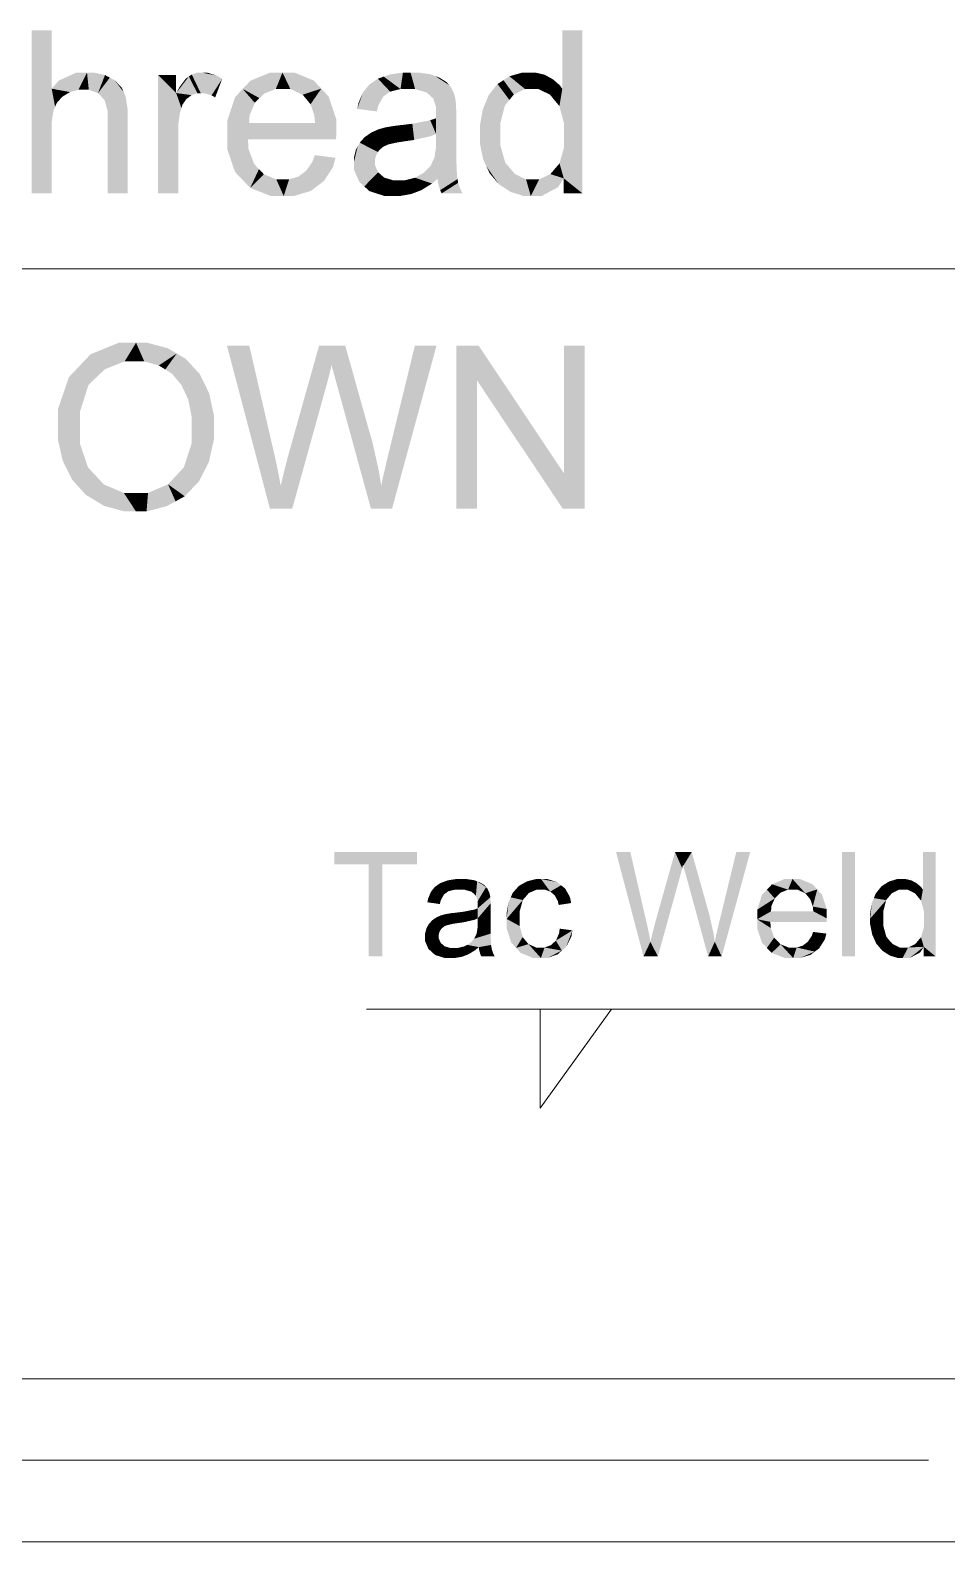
# Model space of a CAD drawing. Header units: millimetres. Extents: x 2 to 579, y 1 to 405.
# Drawn here: x 186.45 to 194.03, y 95.04 to 107.56 of the extents above; entities that cross this region are included whole.
import ezdxf

# ---------------------------------------------------------------- set-up
doc = ezdxf.new("R2010")
doc.units = ezdxf.units.MM
doc.linetypes.add('XKITLINE00', pattern=[0])
doc.layers.add('LinkedObject', color=7, linetype='Continuous', lineweight=0)

# ---------------------------------------------------------------- blocks, each defined once
blk = doc.blocks.new('*A4')
at = {"layer": 'LinkedObject'}
for points in [[(186.626, 107.557), (186.46, 106.207), (186.46, 107.557)], [(186.626, 107.073), (186.46, 106.207), (186.626, 107.557)], [(191.018, 107.557), (190.852, 107.072), (190.852, 107.557)], [(191.018, 107.557), (190.867, 106.782), (190.852, 107.072)], [(190.867, 106.782), (191.018, 107.557), (191.018, 106.207)], [(186.83, 107.207), (186.626, 107.073), (186.684, 107.14)], [(186.918, 107.207), (186.626, 107.073), (186.83, 107.207)], [(186.847, 107.064), (186.626, 107.073), (186.918, 107.207)], [(186.847, 107.064), (186.918, 107.207), (186.884, 107.064)], [(186.884, 107.064), (186.918, 107.207), (186.933, 107.064)], [(186.918, 107.207), (187.009, 107.036), (186.933, 107.064)], [(186.973, 107.207), (187.009, 107.036), (186.918, 107.207)], [(187.067, 107.186), (187.009, 107.036), (186.973, 107.207)], [(187.107, 107.165), (187.009, 107.036), (187.067, 107.186)], [(187.107, 107.165), (187.036, 107.008), (187.009, 107.036)], [(187.147, 107.143), (187.036, 107.008), (187.107, 107.165)], [(187.036, 107.008), (187.147, 107.143), (187.063, 106.979)], [(187.063, 106.979), (187.147, 107.143), (187.221, 107.046)], [(187.221, 107.046), (187.147, 107.143), (187.204, 107.084)], [(187.507, 107.186), (187.656, 107.037), (187.507, 106.207)], [(187.656, 107.037), (187.507, 107.186), (187.656, 107.186)], [(187.761, 107.174), (187.656, 107.037), (187.737, 107.158)], [(187.832, 107.036), (187.656, 107.037), (187.761, 107.174)], [(187.737, 107.158), (187.656, 107.037), (187.685, 107.089)], [(187.785, 107.191), (187.859, 107.036), (187.761, 107.174)], [(187.761, 107.174), (187.859, 107.036), (187.832, 107.036)], [(187.838, 107.207), (187.859, 107.036), (187.785, 107.191)], [(187.867, 107.207), (187.859, 107.036), (187.838, 107.207)], [(187.867, 107.207), (187.889, 107.036), (187.859, 107.036)], [(187.994, 107.181), (187.867, 107.207), (187.909, 107.207)], [(188.037, 107.154), (187.867, 107.207), (187.994, 107.181)], [(187.949, 107.018), (187.867, 107.207), (188.037, 107.154)], [(187.889, 107.036), (187.867, 107.207), (187.949, 107.018)], [(187.949, 107.018), (188.037, 107.154), (187.979, 107.001)], [(188.435, 107.207), (188.207, 107.071), (188.271, 107.139)], [(188.536, 107.207), (188.207, 107.071), (188.435, 107.207)], [(188.481, 107.071), (188.207, 107.071), (188.536, 107.207)], [(188.481, 107.071), (188.536, 107.207), (188.538, 107.071)], [(188.536, 107.207), (188.601, 107.071), (188.538, 107.071)], [(188.794, 107.141), (188.536, 107.207), (188.634, 107.207)], [(188.857, 107.074), (188.536, 107.207), (188.794, 107.141)], [(188.703, 107.023), (188.536, 107.207), (188.857, 107.074)], [(188.601, 107.071), (188.536, 107.207), (188.703, 107.023)], [(189.253, 107.106), (189.427, 107.049), (189.228, 107.074)], [(189.326, 107.156), (189.427, 107.049), (189.253, 107.106)], [(189.374, 107.173), (189.427, 107.049), (189.326, 107.156)], [(189.533, 107.207), (189.374, 107.173), (189.422, 107.19)], [(189.513, 107.07), (189.374, 107.173), (189.533, 107.207)], [(189.427, 107.049), (189.374, 107.173), (189.513, 107.07)], [(189.513, 107.07), (189.533, 107.207), (189.572, 107.07)], [(189.572, 107.07), (189.533, 107.207), (189.634, 107.07)], [(189.596, 107.207), (189.634, 107.07), (189.533, 107.207)], [(189.76, 107.193), (189.596, 107.207), (189.659, 107.207)], [(189.799, 107.178), (189.596, 107.207), (189.76, 107.193)], [(189.728, 107.042), (189.596, 107.207), (189.799, 107.178)], [(189.634, 107.07), (189.596, 107.207), (189.728, 107.042)], [(189.728, 107.042), (189.799, 107.178), (189.76, 107.014)], [(189.76, 107.014), (189.799, 107.178), (189.783, 106.993)], [(189.799, 107.178), (189.807, 106.922), (189.783, 106.993)], [(189.914, 107.104), (189.807, 106.922), (189.799, 107.178)], [(189.896, 107.126), (189.799, 107.178), (189.839, 107.163)], [(189.914, 107.104), (189.799, 107.178), (189.896, 107.126)], [(190.316, 107.112), (190.414, 106.98), (190.243, 107.021)], [(190.451, 107.025), (190.316, 107.112), (190.365, 107.144)], [(190.414, 106.98), (190.316, 107.112), (190.451, 107.025)], [(190.414, 107.176), (190.544, 107.07), (190.365, 107.144)], [(190.365, 107.144), (190.544, 107.07), (190.451, 107.025)], [(190.522, 107.207), (190.544, 107.07), (190.414, 107.176)], [(190.583, 107.207), (190.544, 107.07), (190.522, 107.207)], [(190.544, 107.07), (190.583, 107.207), (190.599, 107.07)], [(190.583, 107.207), (190.655, 107.07), (190.599, 107.07)], [(190.627, 107.207), (190.655, 107.07), (190.583, 107.207)], [(190.705, 107.189), (190.655, 107.07), (190.627, 107.207)], [(190.74, 107.17), (190.655, 107.07), (190.705, 107.189)], [(190.74, 107.17), (190.751, 107.023), (190.655, 107.07)], [(190.774, 107.151), (190.751, 107.023), (190.74, 107.17)], [(190.83, 107.103), (190.751, 107.023), (190.774, 107.151)], [(186.626, 106.8), (186.46, 106.207), (186.626, 107.073)], [(186.626, 106.8), (186.626, 107.073), (186.64, 106.89)], [(186.64, 106.89), (186.626, 107.073), (186.654, 106.923)], [(186.654, 106.923), (186.626, 107.073), (186.668, 106.955)], [(186.668, 106.955), (186.626, 107.073), (186.714, 107.007)], [(186.714, 107.007), (186.626, 107.073), (186.746, 107.026)], [(186.746, 107.026), (186.626, 107.073), (186.778, 107.045)], [(186.778, 107.045), (186.626, 107.073), (186.847, 107.064)], [(187.221, 107.046), (187.089, 106.889), (187.063, 106.979)], [(187.238, 107.008), (187.089, 106.889), (187.221, 107.046)], [(187.255, 106.899), (187.089, 106.889), (187.238, 107.008)], [(187.507, 106.207), (187.656, 107.037), (187.673, 106.207)], [(187.656, 107.037), (187.673, 106.719), (187.673, 106.207)], [(187.673, 106.719), (187.656, 107.037), (187.673, 106.772)], [(187.673, 106.772), (187.656, 107.037), (187.686, 106.868)], [(187.686, 106.868), (187.656, 107.037), (187.7, 106.913)], [(187.7, 106.913), (187.656, 107.037), (187.709, 106.942)], [(187.709, 106.942), (187.656, 107.037), (187.74, 106.987)], [(187.74, 106.987), (187.656, 107.037), (187.762, 107.003)], [(187.762, 107.003), (187.656, 107.037), (187.783, 107.02)], [(187.783, 107.02), (187.656, 107.037), (187.832, 107.036)], [(188.207, 107.071), (188.08, 106.812), (188.144, 107.003)], [(188.307, 106.956), (188.08, 106.812), (188.207, 107.071)], [(188.207, 107.071), (188.346, 106.995), (188.307, 106.956)], [(188.346, 106.995), (188.207, 107.071), (188.385, 107.033)], [(188.385, 107.033), (188.207, 107.071), (188.481, 107.071)], [(188.703, 107.023), (188.857, 107.074), (188.743, 106.975)], [(188.857, 107.074), (188.768, 106.944), (188.743, 106.975)], [(188.768, 106.944), (188.857, 107.074), (188.8, 106.852)], [(188.8, 106.852), (188.857, 107.074), (188.981, 106.819)], [(188.981, 106.819), (188.857, 107.074), (188.919, 107.007)], [(189.228, 107.074), (189.155, 106.906), (189.202, 107.042)], [(189.371, 107.009), (189.155, 106.906), (189.228, 107.074)], [(189.202, 107.042), (189.155, 106.906), (189.166, 106.958)], [(189.33, 106.937), (189.155, 106.906), (189.371, 107.009)], [(189.371, 107.009), (189.228, 107.074), (189.399, 107.029)], [(189.399, 107.029), (189.228, 107.074), (189.427, 107.049)], [(189.933, 107.081), (189.807, 106.922), (189.914, 107.104)], [(189.959, 107.025), (189.807, 106.922), (189.933, 107.081)], [(189.966, 106.991), (189.807, 106.922), (189.959, 107.025)], [(189.807, 106.922), (189.966, 106.991), (189.97, 106.97)], [(190.243, 107.021), (190.414, 106.98), (190.219, 106.961)], [(190.852, 107.072), (190.751, 107.023), (190.83, 107.103)], [(190.751, 107.023), (190.852, 107.072), (190.789, 106.976)], [(190.789, 106.976), (190.852, 107.072), (190.828, 106.929)], [(190.852, 107.072), (190.867, 106.782), (190.828, 106.929)], [(187.255, 106.827), (187.089, 106.889), (187.255, 106.899)], [(187.089, 106.889), (187.255, 106.827), (187.089, 106.827)], [(188.264, 106.854), (188.08, 106.812), (188.307, 106.956)], [(189.155, 106.906), (189.33, 106.937), (189.317, 106.885)], [(189.807, 106.867), (189.97, 106.97), (189.806, 106.845)], [(189.806, 106.845), (189.97, 106.97), (189.806, 106.828)], [(189.806, 106.828), (189.97, 106.97), (189.807, 106.698)], [(189.807, 106.922), (189.97, 106.97), (189.807, 106.871)], [(189.807, 106.871), (189.97, 106.97), (189.807, 106.867)], [(189.974, 106.893), (189.807, 106.698), (189.97, 106.97)], [(189.974, 106.838), (189.807, 106.698), (189.974, 106.893)], [(190.219, 106.961), (190.17, 106.696), (190.194, 106.902)], [(190.377, 106.934), (190.17, 106.696), (190.219, 106.961)], [(190.34, 106.792), (190.17, 106.696), (190.377, 106.934)], [(190.194, 106.902), (190.17, 106.696), (190.17, 106.769)], [(190.219, 106.961), (190.414, 106.98), (190.377, 106.934)], [(186.626, 106.742), (186.46, 106.207), (186.626, 106.8)], [(186.46, 106.207), (186.626, 106.742), (186.626, 106.207)], [(187.089, 106.207), (187.255, 106.827), (187.255, 106.207)], [(187.089, 106.827), (187.255, 106.827), (187.089, 106.207)], [(188.08, 106.812), (188.264, 106.854), (188.26, 106.79)], [(188.26, 106.79), (188.08, 106.688), (188.08, 106.812)], [(188.26, 106.79), (188.981, 106.698), (188.08, 106.688)], [(188.805, 106.79), (188.981, 106.698), (188.26, 106.79)], [(188.8, 106.852), (188.981, 106.819), (188.805, 106.79)], [(188.981, 106.698), (188.805, 106.79), (188.981, 106.819)], [(189.331, 106.737), (189.371, 106.593), (189.271, 106.71)], [(189.364, 106.746), (189.371, 106.593), (189.331, 106.737)], [(189.388, 106.753), (189.413, 106.612), (189.364, 106.746)], [(189.371, 106.593), (189.364, 106.746), (189.392, 106.603)], [(189.392, 106.603), (189.364, 106.746), (189.413, 106.612)], [(189.462, 106.765), (189.485, 106.628), (189.388, 106.753)], [(189.388, 106.753), (189.485, 106.628), (189.413, 106.612)], [(189.511, 106.771), (189.536, 106.636), (189.462, 106.765)], [(189.462, 106.765), (189.536, 106.636), (189.485, 106.628)], [(189.611, 106.783), (189.626, 106.649), (189.511, 106.771)], [(189.511, 106.771), (189.626, 106.649), (189.536, 106.636)], [(189.759, 106.812), (189.807, 106.698), (189.611, 106.783)], [(189.611, 106.783), (189.807, 106.698), (189.626, 106.649)], [(189.806, 106.828), (189.807, 106.698), (189.759, 106.812)], [(189.974, 106.838), (189.806, 106.638), (189.807, 106.698)], [(189.974, 106.617), (189.806, 106.638), (189.974, 106.838)], [(190.17, 106.696), (190.34, 106.792), (190.34, 106.695)], [(190.867, 106.782), (191.018, 106.207), (190.867, 106.682)], [(188.981, 106.691), (188.08, 106.688), (188.981, 106.698)], [(188.98, 106.669), (188.08, 106.688), (188.981, 106.691)], [(188.08, 106.688), (188.206, 106.318), (188.08, 106.569)], [(188.255, 106.573), (188.206, 106.318), (188.08, 106.688)], [(188.255, 106.573), (188.08, 106.688), (188.25, 106.654)], [(188.98, 106.654), (188.08, 106.688), (188.98, 106.669)], [(188.25, 106.654), (188.08, 106.688), (188.98, 106.654)], [(189.175, 106.626), (189.326, 106.549), (189.159, 106.597)], [(189.218, 106.674), (189.326, 106.549), (189.175, 106.626)], [(189.338, 106.566), (189.218, 106.674), (189.245, 106.692)], [(189.326, 106.549), (189.218, 106.674), (189.338, 106.566)], [(189.271, 106.71), (189.371, 106.593), (189.245, 106.692)], [(189.245, 106.692), (189.371, 106.593), (189.338, 106.566)], [(189.626, 106.649), (189.807, 106.698), (189.762, 106.68)], [(189.793, 106.5), (189.974, 106.617), (189.974, 106.502)], [(189.806, 106.583), (189.974, 106.617), (189.793, 106.5)], [(189.974, 106.617), (189.806, 106.583), (189.806, 106.638)], [(190.17, 106.696), (190.34, 106.601), (190.17, 106.62)], [(190.34, 106.601), (190.17, 106.696), (190.34, 106.695)], [(190.17, 106.62), (190.34, 106.601), (190.197, 106.488)], [(190.867, 106.682), (191.018, 106.207), (190.867, 106.59)], [(188.08, 106.569), (188.206, 106.318), (188.143, 106.384)], [(188.301, 106.45), (188.206, 106.318), (188.255, 106.573)], [(188.733, 106.394), (188.975, 106.501), (188.88, 106.31)], [(188.785, 106.47), (188.975, 106.501), (188.733, 106.394)], [(188.975, 106.501), (188.785, 106.47), (188.803, 106.523)], [(188.88, 106.31), (188.975, 106.501), (188.955, 106.426)], [(189.159, 106.597), (189.127, 106.465), (189.143, 106.567)], [(189.315, 106.531), (189.127, 106.465), (189.159, 106.597)], [(189.143, 106.567), (189.127, 106.465), (189.127, 106.501)], [(189.303, 106.492), (189.127, 106.465), (189.315, 106.531)], [(189.127, 106.465), (189.303, 106.492), (189.303, 106.47)], [(189.159, 106.597), (189.326, 106.549), (189.315, 106.531)], [(189.707, 106.378), (189.974, 106.502), (189.98, 106.355)], [(189.762, 106.435), (189.974, 106.502), (189.707, 106.378)], [(189.779, 106.472), (189.974, 106.502), (189.762, 106.435)], [(189.974, 106.502), (189.779, 106.472), (189.793, 106.5)], [(190.197, 106.488), (190.34, 106.601), (190.224, 106.43)], [(190.224, 106.43), (190.34, 106.601), (190.38, 106.461)], [(190.867, 106.59), (191.018, 106.207), (190.829, 106.455)], [(188.206, 106.318), (188.301, 106.45), (188.269, 106.252)], [(188.341, 106.407), (188.269, 106.252), (188.301, 106.45)], [(188.382, 106.365), (188.269, 106.252), (188.341, 106.407)], [(188.382, 106.365), (188.546, 106.185), (188.269, 106.252)], [(188.485, 106.322), (188.546, 106.185), (188.382, 106.365)], [(188.701, 106.37), (188.88, 106.31), (188.669, 106.346)], [(188.733, 106.394), (188.88, 106.31), (188.701, 106.37)], [(189.303, 106.437), (189.127, 106.465), (189.303, 106.47)], [(189.127, 106.465), (189.303, 106.437), (189.127, 106.404)], [(189.127, 106.404), (189.303, 106.437), (189.17, 106.304)], [(189.17, 106.304), (189.303, 106.437), (189.213, 106.264)], [(189.213, 106.264), (189.303, 106.437), (189.328, 106.381)], [(189.328, 106.381), (189.256, 106.225), (189.213, 106.264)], [(189.353, 106.359), (189.256, 106.225), (189.328, 106.381)], [(189.378, 106.337), (189.256, 106.225), (189.353, 106.359)], [(189.82, 106.327), (189.633, 106.336), (189.67, 106.357)], [(189.707, 106.378), (189.98, 106.355), (189.67, 106.357)], [(189.98, 106.355), (189.82, 106.327), (189.67, 106.357)], [(189.82, 106.327), (189.98, 106.355), (189.824, 106.293)], [(189.824, 106.293), (189.98, 106.355), (189.985, 106.325)], [(190.38, 106.461), (190.327, 106.282), (190.224, 106.43)], [(190.224, 106.43), (190.327, 106.282), (190.251, 106.372)], [(190.419, 106.415), (190.327, 106.282), (190.38, 106.461)], [(190.327, 106.282), (190.419, 106.415), (190.376, 106.25)], [(190.376, 106.25), (190.419, 106.415), (190.459, 106.368)], [(190.459, 106.368), (190.591, 106.185), (190.376, 106.25)], [(190.552, 106.322), (190.591, 106.185), (190.459, 106.368)], [(190.753, 106.366), (190.864, 106.331), (190.66, 106.322)], [(190.864, 106.331), (190.753, 106.366), (190.791, 106.411)], [(190.829, 106.455), (190.864, 106.331), (190.791, 106.411)], [(190.829, 106.455), (191.018, 106.207), (190.864, 106.331)], [(188.269, 106.252), (188.546, 106.185), (188.439, 106.185)], [(188.546, 106.322), (188.546, 106.185), (188.485, 106.322)], [(188.591, 106.322), (188.825, 106.268), (188.546, 106.185)], [(188.591, 106.322), (188.546, 106.185), (188.546, 106.322)], [(188.546, 106.185), (188.825, 106.268), (188.631, 106.185)], [(188.669, 106.346), (188.825, 106.268), (188.591, 106.322)], [(188.631, 106.185), (188.825, 106.268), (188.771, 106.227)], [(188.825, 106.268), (188.669, 106.346), (188.88, 106.31)], [(189.256, 106.225), (189.378, 106.337), (189.38, 106.185)], [(189.46, 106.185), (189.378, 106.337), (189.452, 106.315)], [(189.38, 106.185), (189.378, 106.337), (189.46, 106.185)], [(189.452, 106.315), (189.509, 106.185), (189.46, 106.185)], [(189.5, 106.315), (189.509, 106.185), (189.452, 106.315)], [(189.548, 106.315), (189.509, 106.185), (189.5, 106.315)], [(189.509, 106.185), (189.548, 106.315), (189.6, 106.201)], [(189.643, 106.217), (189.548, 106.315), (189.633, 106.336)], [(189.6, 106.201), (189.548, 106.315), (189.643, 106.217)], [(189.774, 106.288), (189.633, 106.336), (189.82, 106.327)], [(189.685, 106.233), (189.633, 106.336), (189.774, 106.288)], [(189.643, 106.217), (189.633, 106.336), (189.685, 106.233)], [(189.985, 106.325), (189.841, 106.233), (189.824, 106.293)], [(189.99, 106.294), (189.841, 106.233), (189.985, 106.325)], [(189.99, 106.294), (189.854, 106.207), (189.841, 106.233)], [(190.011, 106.235), (189.854, 106.207), (189.99, 106.294)], [(189.854, 106.207), (190.011, 106.235), (190.027, 106.207)], [(190.376, 106.25), (190.591, 106.185), (190.425, 106.218)], [(190.591, 106.185), (190.552, 106.322), (190.606, 106.322)], [(190.591, 106.185), (190.864, 106.331), (190.681, 106.185)], [(190.66, 106.322), (190.864, 106.331), (190.591, 106.185)], [(190.66, 106.322), (190.591, 106.185), (190.606, 106.322)], [(190.681, 106.185), (190.864, 106.331), (190.817, 106.258)], [(190.864, 106.331), (191.018, 106.207), (190.864, 106.207)], [(190.425, 106.218), (190.591, 106.185), (190.532, 106.185)], [(187.181, 104.97), (186.858, 104.78), (186.948, 104.875)], [(187.324, 104.97), (186.858, 104.78), (187.181, 104.97)], [(187.23, 104.816), (186.858, 104.78), (187.324, 104.97)], [(187.23, 104.816), (187.324, 104.97), (187.325, 104.816)], [(187.324, 104.97), (187.392, 104.816), (187.325, 104.816)], [(187.586, 104.925), (187.324, 104.97), (187.417, 104.97)], [(187.661, 104.881), (187.324, 104.97), (187.586, 104.925)], [(187.512, 104.782), (187.324, 104.97), (187.661, 104.881)], [(187.392, 104.816), (187.324, 104.97), (187.512, 104.782)], [(187.512, 104.782), (187.661, 104.881), (187.566, 104.749)], [(187.661, 104.881), (187.62, 104.715), (187.566, 104.749)], [(187.62, 104.715), (187.661, 104.881), (187.701, 104.619)], [(187.85, 104.712), (187.661, 104.881), (187.736, 104.836)], [(187.89, 104.632), (187.661, 104.881), (187.85, 104.712)], [(187.701, 104.619), (187.661, 104.881), (187.89, 104.632)], [(188.261, 104.947), (188.432, 103.597), (188.076, 104.947)], [(188.465, 104.062), (188.432, 103.597), (188.261, 104.947)], [(188.839, 104.947), (188.902, 104.625), (188.583, 104.035)], [(188.902, 104.625), (188.839, 104.947), (188.911, 104.658)], [(188.911, 104.658), (188.839, 104.947), (188.931, 104.737)], [(188.931, 104.737), (188.839, 104.947), (188.942, 104.784)], [(189.055, 104.947), (188.942, 104.784), (188.839, 104.947)], [(188.942, 104.784), (189.055, 104.947), (188.946, 104.769)], [(188.946, 104.769), (189.055, 104.947), (188.968, 104.69)], [(188.968, 104.69), (189.055, 104.947), (188.986, 104.625)], [(188.986, 104.625), (189.055, 104.947), (189.247, 104.263)], [(189.811, 104.947), (189.42, 104.079), (189.632, 104.947)], [(189.443, 103.597), (189.42, 104.079), (189.811, 104.947)], [(189.976, 104.947), (190.147, 104.657), (189.976, 103.597)], [(190.147, 104.657), (189.976, 104.947), (190.159, 104.947)], [(190.147, 104.657), (190.159, 104.947), (190.855, 103.597)], [(190.855, 103.597), (190.159, 104.947), (190.867, 103.887)], [(191.038, 104.947), (190.867, 103.887), (190.867, 104.947)], [(191.038, 103.597), (190.867, 103.887), (191.038, 104.947)], [(186.858, 104.78), (186.678, 104.254), (186.768, 104.685)], [(186.93, 104.621), (186.678, 104.254), (186.858, 104.78)], [(187.067, 104.751), (186.858, 104.78), (187.23, 104.816)], [(186.858, 104.78), (187.067, 104.751), (186.998, 104.686)], [(186.93, 104.621), (186.858, 104.78), (186.998, 104.686)], [(186.768, 104.685), (186.678, 104.254), (186.678, 104.422)], [(186.861, 104.403), (186.678, 104.254), (186.93, 104.621)], [(187.701, 104.619), (187.89, 104.632), (187.729, 104.558)], [(187.89, 104.632), (187.757, 104.497), (187.729, 104.558)], [(187.757, 104.497), (187.89, 104.632), (187.785, 104.353)], [(187.785, 104.353), (187.89, 104.632), (187.968, 104.371)], [(187.968, 104.371), (187.89, 104.632), (187.929, 104.552)], [(188.583, 104.035), (188.902, 104.625), (188.617, 103.597)], [(189.247, 104.263), (189.268, 103.597), (188.986, 104.625)], [(189.976, 103.597), (190.147, 104.657), (190.147, 103.597)], [(186.678, 104.254), (186.861, 104.403), (186.861, 104.251)], [(187.785, 104.27), (187.968, 104.371), (187.968, 104.27)], [(187.785, 104.353), (187.968, 104.371), (187.785, 104.27)], [(186.678, 104.254), (186.861, 104.129), (186.678, 104.165)], [(186.861, 104.129), (186.678, 104.254), (186.861, 104.251)], [(187.72, 103.939), (187.968, 104.27), (187.886, 103.903)], [(187.785, 104.14), (187.968, 104.27), (187.72, 103.939)], [(187.968, 104.27), (187.785, 104.14), (187.785, 104.27)], [(187.886, 103.903), (187.968, 104.27), (187.927, 103.984)], [(187.927, 103.984), (187.968, 104.27), (187.968, 104.167)], [(189.283, 104.136), (189.268, 103.597), (189.247, 104.263)], [(186.678, 104.165), (186.861, 104.129), (186.716, 103.997)], [(186.716, 103.997), (186.861, 104.129), (186.755, 103.917)], [(186.755, 103.917), (186.861, 104.129), (186.927, 103.937)], [(189.336, 103.897), (189.268, 103.597), (189.283, 104.136)], [(188.481, 103.992), (188.432, 103.597), (188.465, 104.062)], [(188.509, 103.854), (188.432, 103.597), (188.481, 103.992)], [(188.578, 104.019), (188.617, 103.597), (188.547, 103.894)], [(188.583, 104.035), (188.617, 103.597), (188.578, 104.019)], [(189.4, 103.996), (189.443, 103.597), (189.366, 103.85)], [(189.42, 104.079), (189.443, 103.597), (189.4, 103.996)], [(186.927, 103.937), (186.907, 103.712), (186.755, 103.917)], [(186.755, 103.917), (186.907, 103.712), (186.794, 103.838)], [(186.993, 103.867), (186.907, 103.712), (186.927, 103.937)], [(186.907, 103.712), (186.993, 103.867), (186.983, 103.666)], [(186.983, 103.666), (186.993, 103.867), (187.058, 103.797)], [(187.654, 103.868), (187.727, 103.699), (187.589, 103.798)], [(187.886, 103.903), (187.654, 103.868), (187.72, 103.939)], [(187.844, 103.822), (187.654, 103.868), (187.886, 103.903)], [(187.727, 103.699), (187.654, 103.868), (187.844, 103.822)], [(188.521, 103.786), (188.432, 103.597), (188.509, 103.854)], [(188.547, 103.894), (188.617, 103.597), (188.521, 103.786)], [(189.353, 103.786), (189.268, 103.597), (189.336, 103.897)], [(190.867, 103.887), (191.038, 103.597), (190.855, 103.597)], [(187.058, 103.797), (187.323, 103.574), (186.983, 103.666)], [(187.223, 103.727), (187.323, 103.574), (187.058, 103.797)], [(187.651, 103.657), (187.423, 103.727), (187.589, 103.798)], [(187.589, 103.798), (187.727, 103.699), (187.651, 103.657)], [(188.521, 103.786), (188.617, 103.597), (188.432, 103.597)], [(189.353, 103.786), (189.443, 103.597), (189.268, 103.597)], [(189.366, 103.85), (189.443, 103.597), (189.353, 103.786)], [(186.983, 103.666), (187.323, 103.574), (187.058, 103.62)], [(187.058, 103.62), (187.323, 103.574), (187.228, 103.574)], [(187.323, 103.574), (187.223, 103.727), (187.322, 103.727)], [(187.423, 103.727), (187.323, 103.574), (187.322, 103.727)], [(187.323, 103.574), (187.423, 103.727), (187.411, 103.574)], [(187.411, 103.574), (187.423, 103.727), (187.575, 103.616)], [(187.575, 103.616), (187.423, 103.727), (187.651, 103.657)], [(188.965, 100.754), (189.249, 100.652), (188.965, 100.652)], [(189.363, 100.652), (189.249, 100.652), (188.965, 100.754)], [(189.363, 100.652), (188.965, 100.754), (189.649, 100.754)], [(189.363, 100.652), (189.649, 100.754), (189.649, 100.652)], [(191.415, 100.754), (191.524, 99.89), (191.297, 100.754)], [(191.545, 100.188), (191.524, 99.89), (191.415, 100.754)], [(191.785, 100.754), (191.825, 100.548), (191.621, 100.171)], [(191.825, 100.548), (191.785, 100.754), (191.831, 100.569)], [(191.831, 100.569), (191.785, 100.754), (191.844, 100.62)], [(191.844, 100.62), (191.785, 100.754), (191.851, 100.65)], [(191.923, 100.754), (191.851, 100.65), (191.785, 100.754)], [(191.851, 100.65), (191.923, 100.754), (191.853, 100.64)], [(191.853, 100.64), (191.923, 100.754), (191.867, 100.59)], [(191.867, 100.59), (191.923, 100.754), (191.879, 100.549)], [(191.879, 100.549), (191.923, 100.754), (192.046, 100.317)], [(192.407, 100.754), (192.157, 100.199), (192.292, 100.754)], [(192.171, 99.89), (192.157, 100.199), (192.407, 100.754)], [(193.274, 100.754), (193.168, 99.89), (193.168, 100.754)], [(193.274, 99.89), (193.168, 99.89), (193.274, 100.754)], [(193.942, 100.754), (193.836, 100.444), (193.836, 100.754)], [(193.942, 100.754), (193.846, 100.258), (193.836, 100.444)], [(193.846, 100.258), (193.942, 100.754), (193.942, 99.89)], [(189.249, 99.89), (189.363, 100.652), (189.363, 99.89)], [(189.249, 100.652), (189.363, 100.652), (189.249, 99.89)], [(189.844, 100.498), (189.909, 100.43), (189.797, 100.466)], [(189.875, 100.509), (189.909, 100.43), (189.844, 100.498)], [(189.976, 100.531), (189.875, 100.509), (189.905, 100.52)], [(189.964, 100.443), (189.875, 100.509), (189.976, 100.531)], [(189.909, 100.43), (189.875, 100.509), (189.964, 100.443)], [(189.964, 100.443), (189.976, 100.531), (190.001, 100.443)], [(190.001, 100.443), (189.976, 100.531), (190.041, 100.443)], [(190.017, 100.531), (190.041, 100.443), (189.976, 100.531)], [(190.122, 100.521), (190.017, 100.531), (190.057, 100.531)], [(190.147, 100.512), (190.017, 100.531), (190.122, 100.521)], [(190.102, 100.425), (190.017, 100.531), (190.147, 100.512)], [(190.041, 100.443), (190.017, 100.531), (190.102, 100.425)], [(190.102, 100.425), (190.147, 100.512), (190.122, 100.407)], [(190.122, 100.407), (190.147, 100.512), (190.137, 100.393)], [(190.147, 100.512), (190.152, 100.348), (190.137, 100.393)], [(190.221, 100.464), (190.152, 100.348), (190.147, 100.512)], [(190.209, 100.479), (190.147, 100.512), (190.172, 100.502)], [(190.221, 100.464), (190.147, 100.512), (190.209, 100.479)], [(190.575, 100.415), (190.493, 100.474), (190.527, 100.493)], [(190.561, 100.512), (190.64, 100.443), (190.527, 100.493)], [(190.527, 100.493), (190.64, 100.443), (190.575, 100.415)], [(190.636, 100.531), (190.64, 100.443), (190.561, 100.512)], [(190.676, 100.531), (190.64, 100.443), (190.636, 100.531)], [(190.64, 100.443), (190.676, 100.531), (190.68, 100.443)], [(190.676, 100.531), (190.707, 100.443), (190.68, 100.443)], [(190.81, 100.505), (190.676, 100.531), (190.727, 100.531)], [(190.842, 100.479), (190.676, 100.531), (190.81, 100.505)], [(190.752, 100.427), (190.676, 100.531), (190.842, 100.479)], [(190.707, 100.443), (190.676, 100.531), (190.752, 100.427)], [(190.752, 100.427), (190.842, 100.479), (190.77, 100.412)], [(190.842, 100.479), (190.789, 100.396), (190.77, 100.412)], [(190.789, 100.396), (190.842, 100.479), (190.815, 100.348)], [(190.815, 100.348), (190.842, 100.479), (190.925, 100.332)], [(190.916, 100.38), (190.842, 100.479), (190.875, 100.453)], [(190.925, 100.332), (190.842, 100.479), (190.916, 100.38)], [(191.621, 100.171), (191.825, 100.548), (191.643, 99.89)], [(192.046, 100.317), (192.059, 99.89), (191.879, 100.549)], [(192.587, 100.487), (192.66, 100.419), (192.546, 100.443)], [(192.757, 100.531), (192.587, 100.487), (192.692, 100.531)], [(192.721, 100.443), (192.587, 100.487), (192.757, 100.531)], [(192.66, 100.419), (192.587, 100.487), (192.721, 100.443)], [(192.721, 100.443), (192.757, 100.531), (192.758, 100.443)], [(192.757, 100.531), (192.798, 100.443), (192.758, 100.443)], [(192.922, 100.488), (192.757, 100.531), (192.819, 100.531)], [(192.962, 100.445), (192.757, 100.531), (192.922, 100.488)], [(192.863, 100.413), (192.757, 100.531), (192.962, 100.445)], [(192.798, 100.443), (192.757, 100.531), (192.863, 100.413)], [(193.58, 100.414), (193.493, 100.47), (193.524, 100.49)], [(193.556, 100.51), (193.639, 100.443), (193.524, 100.49)], [(193.524, 100.49), (193.639, 100.443), (193.58, 100.414)], [(193.625, 100.531), (193.639, 100.443), (193.556, 100.51)], [(193.664, 100.531), (193.639, 100.443), (193.625, 100.531)], [(193.639, 100.443), (193.664, 100.531), (193.674, 100.443)], [(193.664, 100.531), (193.71, 100.443), (193.674, 100.443)], [(193.692, 100.531), (193.71, 100.443), (193.664, 100.531)], [(193.742, 100.519), (193.71, 100.443), (193.692, 100.531)], [(193.764, 100.507), (193.71, 100.443), (193.742, 100.519)], [(193.764, 100.507), (193.771, 100.413), (193.71, 100.443)], [(193.786, 100.495), (193.771, 100.413), (193.764, 100.507)], [(193.822, 100.464), (193.771, 100.413), (193.786, 100.495)], [(189.781, 100.446), (189.735, 100.338), (189.765, 100.425)], [(189.873, 100.403), (189.735, 100.338), (189.781, 100.446)], [(189.765, 100.425), (189.735, 100.338), (189.742, 100.371)], [(189.847, 100.357), (189.735, 100.338), (189.873, 100.403)], [(189.735, 100.338), (189.847, 100.357), (189.838, 100.324)], [(189.797, 100.466), (189.909, 100.43), (189.781, 100.446)], [(189.873, 100.403), (189.781, 100.446), (189.891, 100.416)], [(189.891, 100.416), (189.781, 100.446), (189.909, 100.43)], [(190.152, 100.299), (190.256, 100.379), (190.151, 100.288)], [(190.151, 100.288), (190.256, 100.379), (190.152, 100.205)], [(190.233, 100.45), (190.152, 100.348), (190.221, 100.464)], [(190.249, 100.414), (190.152, 100.348), (190.233, 100.45)], [(190.254, 100.392), (190.152, 100.348), (190.249, 100.414)], [(190.152, 100.348), (190.254, 100.392), (190.256, 100.379)], [(190.152, 100.348), (190.256, 100.379), (190.152, 100.316)], [(190.152, 100.316), (190.256, 100.379), (190.152, 100.313)], [(190.152, 100.313), (190.256, 100.379), (190.152, 100.299)], [(190.259, 100.33), (190.152, 100.205), (190.256, 100.379)], [(190.425, 100.379), (190.391, 100.201), (190.408, 100.341)], [(190.525, 100.357), (190.391, 100.201), (190.425, 100.379)], [(190.5, 100.266), (190.391, 100.201), (190.525, 100.357)], [(190.442, 100.417), (190.55, 100.386), (190.425, 100.379)], [(190.425, 100.379), (190.55, 100.386), (190.525, 100.357)], [(190.493, 100.474), (190.55, 100.386), (190.442, 100.417)], [(190.55, 100.386), (190.493, 100.474), (190.575, 100.415)], [(192.546, 100.443), (192.465, 100.277), (192.505, 100.4)], [(192.61, 100.37), (192.465, 100.277), (192.546, 100.443)], [(192.582, 100.305), (192.465, 100.277), (192.61, 100.37)], [(192.546, 100.443), (192.66, 100.419), (192.61, 100.37)], [(192.863, 100.413), (192.962, 100.445), (192.889, 100.382)], [(192.962, 100.445), (192.905, 100.362), (192.889, 100.382)], [(192.905, 100.362), (192.962, 100.445), (192.925, 100.303)], [(192.925, 100.303), (192.962, 100.445), (193.041, 100.282)], [(193.041, 100.282), (192.962, 100.445), (193.001, 100.402)], [(193.431, 100.373), (193.4, 100.203), (193.415, 100.335)], [(193.532, 100.356), (193.4, 100.203), (193.431, 100.373)], [(193.509, 100.265), (193.4, 100.203), (193.532, 100.356)], [(193.446, 100.411), (193.556, 100.385), (193.431, 100.373)], [(193.431, 100.373), (193.556, 100.385), (193.532, 100.356)], [(193.493, 100.47), (193.556, 100.385), (193.446, 100.411)], [(193.556, 100.385), (193.493, 100.47), (193.58, 100.414)], [(193.836, 100.444), (193.771, 100.413), (193.822, 100.464)], [(193.771, 100.413), (193.836, 100.444), (193.796, 100.382)], [(193.796, 100.382), (193.836, 100.444), (193.821, 100.352)], [(193.836, 100.444), (193.846, 100.258), (193.821, 100.352)], [(189.847, 100.23), (189.873, 100.138), (189.809, 100.212)], [(189.868, 100.235), (189.873, 100.138), (189.847, 100.23)], [(189.884, 100.24), (189.9, 100.149), (189.868, 100.235)], [(189.873, 100.138), (189.868, 100.235), (189.886, 100.144)], [(189.886, 100.144), (189.868, 100.235), (189.9, 100.149)], [(189.931, 100.248), (189.946, 100.16), (189.884, 100.24)], [(189.884, 100.24), (189.946, 100.16), (189.9, 100.149)], [(189.962, 100.251), (189.979, 100.165), (189.931, 100.248)], [(189.931, 100.248), (189.979, 100.165), (189.946, 100.16)], [(190.027, 100.259), (190.036, 100.173), (189.962, 100.251)], [(189.962, 100.251), (190.036, 100.173), (189.979, 100.165)], [(190.121, 100.277), (190.152, 100.205), (190.027, 100.259)], [(190.027, 100.259), (190.152, 100.205), (190.036, 100.173)], [(190.151, 100.288), (190.152, 100.205), (190.121, 100.277)], [(190.259, 100.294), (190.151, 100.166), (190.152, 100.205)], [(190.259, 100.153), (190.151, 100.166), (190.259, 100.294)], [(190.259, 100.294), (190.152, 100.205), (190.259, 100.33)], [(190.408, 100.341), (190.391, 100.201), (190.391, 100.252)], [(190.391, 100.201), (190.5, 100.266), (190.5, 100.204)], [(190.815, 100.348), (190.925, 100.332), (190.822, 100.316)], [(192.069, 100.235), (192.059, 99.89), (192.046, 100.317)], [(192.103, 100.083), (192.059, 99.89), (192.069, 100.235)], [(192.465, 100.277), (192.582, 100.305), (192.58, 100.264)], [(192.58, 100.264), (192.465, 100.198), (192.465, 100.277)], [(192.58, 100.264), (193.041, 100.205), (192.465, 100.198)], [(192.929, 100.264), (193.041, 100.205), (192.58, 100.264)], [(192.925, 100.303), (193.041, 100.282), (192.929, 100.264)], [(193.041, 100.205), (192.929, 100.264), (193.041, 100.282)], [(193.415, 100.335), (193.4, 100.203), (193.4, 100.25)], [(193.4, 100.203), (193.509, 100.265), (193.509, 100.203)], [(193.846, 100.258), (193.942, 99.89), (193.846, 100.194)], [(189.737, 100.14), (189.716, 100.056), (189.727, 100.121)], [(189.837, 100.098), (189.716, 100.056), (189.737, 100.14)], [(189.727, 100.121), (189.716, 100.056), (189.716, 100.079)], [(189.748, 100.159), (189.844, 100.109), (189.737, 100.14)], [(189.737, 100.14), (189.844, 100.109), (189.837, 100.098)], [(189.775, 100.189), (189.844, 100.109), (189.748, 100.159)], [(189.852, 100.12), (189.775, 100.189), (189.792, 100.201)], [(189.844, 100.109), (189.775, 100.189), (189.852, 100.12)], [(189.809, 100.212), (189.873, 100.138), (189.792, 100.201)], [(189.792, 100.201), (189.873, 100.138), (189.852, 100.12)], [(190.036, 100.173), (190.152, 100.205), (190.123, 100.193)], [(190.143, 100.078), (190.259, 100.153), (190.259, 100.079)], [(190.151, 100.131), (190.259, 100.153), (190.143, 100.078)], [(190.259, 100.153), (190.151, 100.131), (190.151, 100.166)], [(190.5, 100.141), (190.391, 100.201), (190.5, 100.204)], [(190.391, 100.201), (190.469, 99.961), (190.391, 100.123)], [(190.5, 100.141), (190.469, 99.961), (190.391, 100.201)], [(190.391, 100.123), (190.469, 99.961), (190.43, 100.003)], [(190.524, 100.05), (190.469, 99.961), (190.5, 100.141)], [(190.799, 100.021), (190.936, 100.106), (190.848, 99.938)], [(190.825, 100.08), (190.936, 100.106), (190.799, 100.021)], [(190.936, 100.106), (190.825, 100.08), (190.831, 100.12)], [(190.848, 99.938), (190.936, 100.106), (190.883, 99.968)], [(190.883, 99.968), (190.936, 100.106), (190.927, 100.053)], [(191.556, 100.143), (191.524, 99.89), (191.545, 100.188)], [(191.574, 100.055), (191.524, 99.89), (191.556, 100.143)], [(191.618, 100.16), (191.643, 99.89), (191.598, 100.08)], [(191.621, 100.171), (191.643, 99.89), (191.618, 100.16)], [(192.144, 100.146), (192.171, 99.89), (192.122, 100.052)], [(192.157, 100.199), (192.171, 99.89), (192.144, 100.146)], [(193.041, 100.2), (192.465, 100.198), (193.041, 100.205)], [(193.041, 100.186), (192.465, 100.198), (193.041, 100.2)], [(192.465, 100.198), (192.545, 99.961), (192.465, 100.122)], [(192.577, 100.125), (192.545, 99.961), (192.465, 100.198)], [(192.577, 100.125), (192.465, 100.198), (192.574, 100.176)], [(193.041, 100.176), (192.465, 100.198), (193.041, 100.186)], [(192.574, 100.176), (192.465, 100.198), (193.041, 100.176)], [(192.465, 100.122), (192.545, 99.961), (192.505, 100.003)], [(192.606, 100.046), (192.545, 99.961), (192.577, 100.125)], [(193.4, 100.203), (193.509, 100.143), (193.4, 100.155)], [(193.509, 100.143), (193.4, 100.203), (193.509, 100.203)], [(193.4, 100.155), (193.509, 100.143), (193.417, 100.07)], [(193.417, 100.07), (193.509, 100.143), (193.434, 100.033)], [(193.434, 100.033), (193.509, 100.143), (193.534, 100.053)], [(193.846, 100.136), (193.942, 99.89), (193.821, 100.049)], [(193.846, 100.194), (193.942, 99.89), (193.846, 100.136)], [(189.83, 100.073), (189.716, 100.056), (189.837, 100.098)], [(189.716, 100.056), (189.83, 100.073), (189.83, 100.059)], [(189.83, 100.037), (189.716, 100.056), (189.83, 100.059)], [(189.716, 100.056), (189.83, 100.037), (189.716, 100.017)], [(189.716, 100.017), (189.83, 100.037), (189.744, 99.952)], [(189.744, 99.952), (189.83, 100.037), (189.772, 99.927)], [(189.772, 99.927), (189.83, 100.037), (189.846, 100.002)], [(189.846, 100.002), (189.799, 99.902), (189.772, 99.927)], [(189.862, 99.988), (189.799, 99.902), (189.846, 100.002)], [(189.878, 99.974), (189.799, 99.902), (189.862, 99.988)], [(190.161, 99.967), (190.04, 99.973), (190.064, 99.986)], [(190.088, 100), (190.262, 99.985), (190.064, 99.986)], [(190.262, 99.985), (190.161, 99.967), (190.064, 99.986)], [(190.088, 100), (190.259, 100.079), (190.262, 99.985)], [(190.123, 100.037), (190.259, 100.079), (190.088, 100)], [(190.134, 100.06), (190.259, 100.079), (190.123, 100.037)], [(190.259, 100.079), (190.134, 100.06), (190.143, 100.078)], [(190.161, 99.967), (190.262, 99.985), (190.163, 99.945)], [(190.163, 99.945), (190.262, 99.985), (190.266, 99.966)], [(190.469, 99.961), (190.524, 100.05), (190.548, 100.021)], [(190.572, 99.992), (190.469, 99.961), (190.548, 100.021)], [(190.572, 99.992), (190.675, 99.877), (190.469, 99.961)], [(190.635, 99.964), (190.675, 99.877), (190.572, 99.992)], [(190.757, 99.983), (190.848, 99.938), (190.705, 99.964)], [(190.848, 99.938), (190.757, 99.983), (190.778, 100.002)], [(190.799, 100.021), (190.848, 99.938), (190.778, 100.002)], [(191.581, 100.011), (191.524, 99.89), (191.574, 100.055)], [(191.581, 100.011), (191.643, 99.89), (191.524, 99.89)], [(191.598, 100.08), (191.643, 99.89), (191.581, 100.011)], [(192.114, 100.011), (192.059, 99.89), (192.103, 100.083)], [(192.114, 100.011), (192.171, 99.89), (192.059, 99.89)], [(192.122, 100.052), (192.171, 99.89), (192.114, 100.011)], [(192.545, 99.961), (192.606, 100.046), (192.585, 99.919)], [(192.632, 100.019), (192.585, 99.919), (192.606, 100.046)], [(192.658, 99.991), (192.585, 99.919), (192.632, 100.019)], [(192.658, 99.991), (192.763, 99.877), (192.585, 99.919)], [(192.724, 99.964), (192.763, 99.877), (192.658, 99.991)], [(192.842, 99.979), (192.942, 99.93), (192.792, 99.964)], [(192.862, 99.995), (192.977, 99.956), (192.842, 99.979)], [(192.942, 99.93), (192.842, 99.979), (192.977, 99.956)], [(192.883, 100.01), (192.977, 99.956), (192.862, 99.995)], [(192.883, 100.01), (193.038, 100.079), (192.977, 99.956)], [(192.916, 100.059), (193.038, 100.079), (192.883, 100.01)], [(193.038, 100.079), (192.916, 100.059), (192.928, 100.093)], [(192.977, 99.956), (193.038, 100.079), (193.025, 100.031)], [(193.534, 100.053), (193.5, 99.938), (193.434, 100.033)], [(193.434, 100.033), (193.5, 99.938), (193.451, 99.996)], [(193.559, 100.023), (193.5, 99.938), (193.534, 100.053)], [(193.5, 99.938), (193.559, 100.023), (193.531, 99.918)], [(193.531, 99.918), (193.559, 100.023), (193.585, 99.994)], [(193.585, 99.994), (193.669, 99.877), (193.531, 99.918)], [(193.644, 99.964), (193.669, 99.877), (193.585, 99.994)], [(193.773, 99.992), (193.844, 99.97), (193.714, 99.964)], [(193.844, 99.97), (193.773, 99.992), (193.797, 100.021)], [(193.821, 100.049), (193.844, 99.97), (193.797, 100.021)], [(193.821, 100.049), (193.942, 99.89), (193.844, 99.97)], [(189.799, 99.902), (189.878, 99.974), (189.879, 99.877)], [(189.93, 99.877), (189.878, 99.974), (189.925, 99.96)], [(189.879, 99.877), (189.878, 99.974), (189.93, 99.877)], [(189.925, 99.96), (189.961, 99.877), (189.93, 99.877)], [(189.955, 99.96), (189.961, 99.877), (189.925, 99.96)], [(189.986, 99.96), (189.961, 99.877), (189.955, 99.96)], [(189.961, 99.877), (189.986, 99.96), (190.02, 99.887)], [(190.047, 99.897), (189.986, 99.96), (190.04, 99.973)], [(190.02, 99.887), (189.986, 99.96), (190.047, 99.897)], [(190.131, 99.942), (190.04, 99.973), (190.161, 99.967)], [(190.074, 99.907), (190.04, 99.973), (190.131, 99.942)], [(190.047, 99.897), (190.04, 99.973), (190.074, 99.907)], [(190.266, 99.966), (190.174, 99.907), (190.163, 99.945)], [(190.269, 99.946), (190.174, 99.907), (190.266, 99.966)], [(190.269, 99.946), (190.182, 99.89), (190.174, 99.907)], [(190.283, 99.908), (190.182, 99.89), (190.269, 99.946)], [(190.182, 99.89), (190.283, 99.908), (190.293, 99.89)], [(190.469, 99.961), (190.675, 99.877), (190.508, 99.919)], [(190.508, 99.919), (190.675, 99.877), (190.611, 99.877)], [(190.675, 99.877), (190.635, 99.964), (190.674, 99.964)], [(190.705, 99.964), (190.675, 99.877), (190.674, 99.964)], [(190.705, 99.964), (190.848, 99.938), (190.675, 99.877)], [(190.675, 99.877), (190.848, 99.938), (190.727, 99.877)], [(190.727, 99.877), (190.848, 99.938), (190.813, 99.907)], [(192.585, 99.919), (192.763, 99.877), (192.694, 99.877)], [(192.763, 99.964), (192.763, 99.877), (192.724, 99.964)], [(192.792, 99.964), (192.942, 99.93), (192.763, 99.877)], [(192.792, 99.964), (192.763, 99.877), (192.763, 99.964)], [(192.763, 99.877), (192.942, 99.93), (192.817, 99.877)], [(192.817, 99.877), (192.942, 99.93), (192.907, 99.903)], [(193.531, 99.918), (193.669, 99.877), (193.563, 99.897)], [(193.563, 99.897), (193.669, 99.877), (193.631, 99.877)], [(193.669, 99.877), (193.644, 99.964), (193.679, 99.964)], [(193.669, 99.877), (193.844, 99.97), (193.727, 99.877)], [(193.714, 99.964), (193.844, 99.97), (193.669, 99.877)], [(193.714, 99.964), (193.669, 99.877), (193.679, 99.964)], [(193.727, 99.877), (193.844, 99.97), (193.814, 99.923)], [(193.844, 99.97), (193.942, 99.89), (193.844, 99.89)]]:
    blk.add_hatch(color=7, dxfattribs=at).paths.add_polyline_path(points, flags=17)
at = {"layer": 'LinkedObject', "color": 6, "linetype": 'XKITLINE00', "lineweight": 0}
for p, q in [((195.505, 105.581), (179.629, 105.581)), ((194.226, 99.453), (189.231, 99.453)), ((180.709, 95.72), (193.882, 95.72))]:
    blk.add_line(p, q, dxfattribs=at)
at = {"layer": 'LinkedObject', "color": 4, "linetype": 'XKITLINE00', "lineweight": 0}
for q in [(191.259, 99.453), (190.669, 99.453)]:
    blk.add_line((190.669, 98.633), q, dxfattribs=at)
at = {"layer": 'LinkedObject', "color": 7, "linetype": 'XKITLINE00', "lineweight": 0}
for p, q in [((183.089, 96.394), (212.223, 96.394)), ((212.223, 95.045), (183.089, 95.045))]:
    blk.add_line(p, q, dxfattribs=at)

msp = doc.modelspace()

# ---------------------------------------------------------------- block references
at = {"lineweight": 0}
msp.add_blockref('*A4', (0, 0), dxfattribs=at)

doc.saveas('drawing.dxf')
